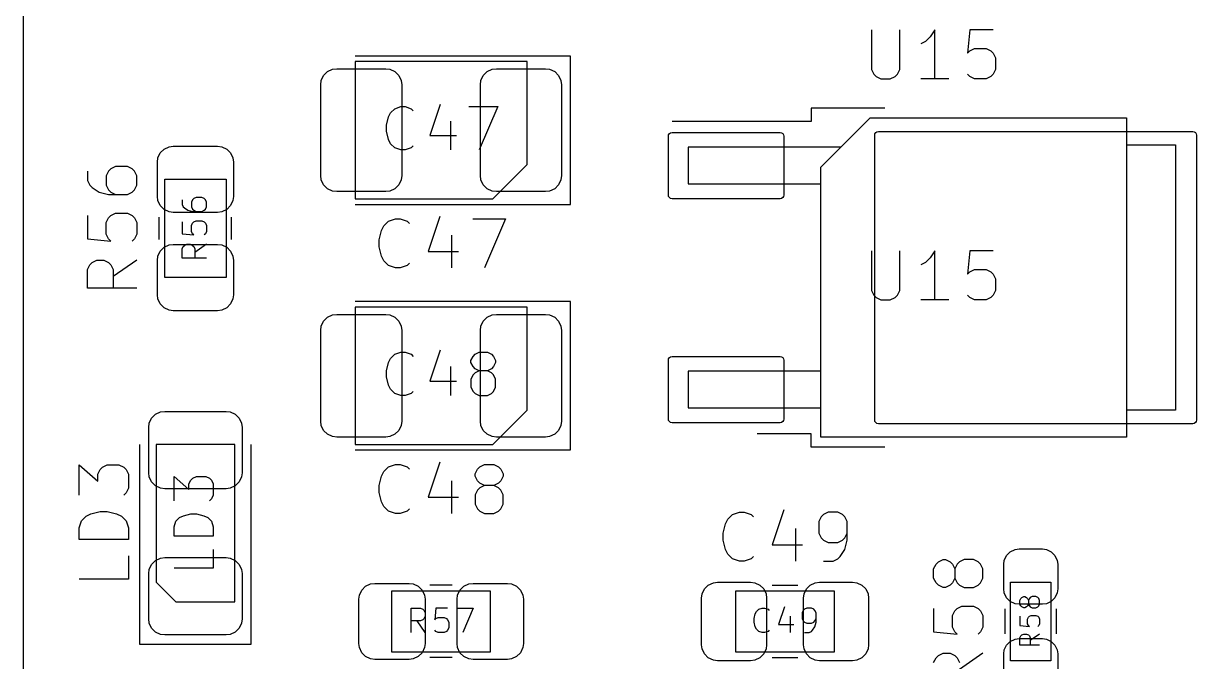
# Model space of a CAD drawing. Header units: millimetres. Extents: x 132 to 276, y -210 to -42.
# Drawn here: x 132.5 to 156.38, y -75.82 to -62.83 of the extents above; entities that cross this region are included whole.
import ezdxf

# ---------------------------------------------------------------- set-up
doc = ezdxf.new("R2010")
doc.units = ezdxf.units.MM
for name, color, linetype in [('BLACK', 7, 'CONTINUOUS'), ('GRAY3', 9, 'CONTINUOUS'), ('LYELLOW', 51, 'CONTINUOUS'), ('WHITE', 7, 'CONTINUOUS')]:
    doc.layers.add(name, color=color, linetype=linetype)

msp = doc.modelspace()

# ---------------------------------------------------------------- linework, layer by layer
at = {"layer": 'BLACK', "linetype": 'CONTINUOUS'}
for p, q in [((138.561074, -63.990884), (138.608776, -63.888588)), ((138.608776, -63.888588), (138.688588, -63.808776)), ((138.688588, -63.808776), (138.790884, -63.761074)), ((138.790884, -63.761074), (138.875, -63.75)), ((138.875, -63.75), (139.875, -63.75)), ((139.875, -63.75), (139.959116, -63.761074)), ((139.959116, -63.761074), (140.061412, -63.808776)), ((140.061412, -63.808776), (140.141224, -63.888588)), ((140.141224, -63.888588), (140.188926, -63.990884)), ((141.811074, -63.990884), (141.858776, -63.888588)), ((141.858776, -63.888588), (141.938588, -63.808776)), ((141.938588, -63.808776), (142.040884, -63.761074)), ((142.040884, -63.761074), (142.125, -63.75)), ((142.125, -63.75), (143.125, -63.75)), ((143.125, -63.75), (143.209116, -63.761074)), ((143.209116, -63.761074), (143.311412, -63.808776)), ((143.311412, -63.808776), (143.391224, -63.888588)), ((143.391224, -63.888588), (143.438926, -63.990884)), ((138.55, -64.075), (138.561074, -63.990884)), ((138.55, -65.925), (138.55, -64.075)), ((140.188926, -63.990884), (140.2, -64.075)), ((140.2, -64.075), (140.2, -65.925)), ((141.8, -64.075), (141.811074, -63.990884)), ((141.8, -65.925), (141.8, -64.075)), ((143.438926, -63.990884), (143.45, -64.075)), ((143.45, -64.075), (143.45, -65.925)), ((145.625, -65.12), (145.630709, -65.091299)), ((145.625, -66.32), (145.625, -65.12)), ((145.630709, -65.091299), (145.646967, -65.066967)), ((145.646967, -65.066967), (145.671299, -65.050709)), ((145.671299, -65.050709), (145.7, -65.045)), ((145.7, -65.045), (147.9, -65.045)), ((147.9, -65.045), (147.928701, -65.050709)), ((147.928701, -65.050709), (147.953033, -65.066967)), ((147.953033, -65.066967), (147.969291, -65.091299)), ((147.969291, -65.091299), (147.975, -65.12)), ((147.975, -65.12), (147.975, -66.32)), ((149.825, -65.1), (149.830709, -65.071299)), ((149.825, -70.9), (149.825, -65.1)), ((149.830709, -65.071299), (149.846967, -65.046967)), ((149.846967, -65.046967), (149.871299, -65.030709)), ((149.871299, -65.030709), (149.9, -65.025)), ((149.9, -65.025), (156.3, -65.025)), ((156.3, -65.025), (156.328701, -65.030709)), ((156.328701, -65.030709), (156.353033, -65.046967)), ((156.353033, -65.046967), (156.369291, -65.071299)), ((156.369291, -65.071299), (156.375, -65.1)), ((156.375, -65.1), (156.375, -70.9)), ((135.283775, -65.463587), (135.363587, -65.383775)), ((135.363587, -65.383775), (135.465883, -65.336074)), ((135.465883, -65.336074), (135.55, -65.325001)), ((135.55, -65.325001), (136.450001, -65.325)), ((136.450001, -65.325), (136.534117, -65.336074)), ((136.534117, -65.336074), (136.636413, -65.383775)), ((136.636413, -65.383775), (136.716225, -65.463587)), ((135.225, -65.649999), (135.236074, -65.565883)), ((135.225001, -66.35), (135.225, -65.649999)), ((135.236074, -65.565883), (135.283775, -65.463587)), ((136.716225, -65.463587), (136.763926, -65.565883)), ((136.763926, -65.565883), (136.774999, -65.65)), ((136.774999, -65.65), (136.775, -66.350001)), ((138.561074, -66.009116), (138.55, -65.925)), ((138.608776, -66.111412), (138.561074, -66.009116)), ((138.688588, -66.191224), (138.608776, -66.111412)), ((140.141224, -66.111412), (140.061412, -66.191224)), ((140.188926, -66.009116), (140.141224, -66.111412)), ((140.2, -65.925), (140.188926, -66.009116)), ((141.811074, -66.009116), (141.8, -65.925)), ((141.858776, -66.111412), (141.811074, -66.009116)), ((141.938588, -66.191224), (141.858776, -66.111412)), ((143.391224, -66.111412), (143.311412, -66.191224)), ((143.438926, -66.009116), (143.391224, -66.111412)), ((143.45, -65.925), (143.438926, -66.009116)), ((135.236074, -66.434117), (135.225001, -66.35)), ((136.775, -66.350001), (136.763926, -66.434117)), ((138.790884, -66.238926), (138.688588, -66.191224)), ((138.875, -66.25), (138.790884, -66.238926)), ((139.875, -66.25), (138.875, -66.25)), ((139.959116, -66.238926), (139.875, -66.25)), ((140.061412, -66.191224), (139.959116, -66.238926)), ((142.040884, -66.238926), (141.938588, -66.191224)), ((142.125, -66.25), (142.040884, -66.238926)), ((143.125, -66.25), (142.125, -66.25)), ((143.209116, -66.238926), (143.125, -66.25)), ((143.311412, -66.191224), (143.209116, -66.238926)), ((145.630709, -66.348701), (145.625, -66.32)), ((145.646967, -66.373033), (145.630709, -66.348701)), ((147.969291, -66.348701), (147.953033, -66.373033)), ((147.975, -66.32), (147.969291, -66.348701)), ((135.283775, -66.536413), (135.236074, -66.434117)), ((135.363587, -66.616225), (135.283775, -66.536413)), ((136.716225, -66.536413), (136.636413, -66.616225)), ((136.763926, -66.434117), (136.716225, -66.536413)), ((145.671299, -66.389291), (145.646967, -66.373033)), ((145.7, -66.395), (145.671299, -66.389291)), ((147.9, -66.395), (145.7, -66.395)), ((147.928701, -66.389291), (147.9, -66.395)), ((147.953033, -66.373033), (147.928701, -66.389291)), ((135.465883, -66.663926), (135.363587, -66.616225)), ((135.549999, -66.675), (135.465883, -66.663926)), ((136.45, -66.674999), (135.549999, -66.675)), ((136.534117, -66.663926), (136.45, -66.674999)), ((136.636413, -66.616225), (136.534117, -66.663926)), ((135.465883, -67.336074), (135.55, -67.325001)), ((135.55, -67.325001), (136.450001, -67.325)), ((136.450001, -67.325), (136.534117, -67.336074)), ((135.225, -67.649999), (135.236074, -67.565883)), ((135.236074, -67.565883), (135.283775, -67.463587)), ((135.283775, -67.463587), (135.363587, -67.383775)), ((135.363587, -67.383775), (135.465883, -67.336074)), ((136.534117, -67.336074), (136.636413, -67.383775)), ((136.636413, -67.383775), (136.716225, -67.463587)), ((136.716225, -67.463587), (136.763926, -67.565883)), ((136.763926, -67.565883), (136.774999, -67.65)), ((135.225001, -68.35), (135.225, -67.649999)), ((136.774999, -67.65), (136.775, -68.350001)), ((135.236074, -68.434117), (135.225001, -68.35)), ((135.283775, -68.536413), (135.236074, -68.434117)), ((136.763926, -68.434117), (136.716225, -68.536413)), ((136.775, -68.350001), (136.763926, -68.434117)), ((135.363587, -68.616225), (135.283775, -68.536413)), ((135.465883, -68.663926), (135.363587, -68.616225)), ((135.549999, -68.675), (135.465883, -68.663926)), ((136.45, -68.674999), (135.549999, -68.675)), ((136.534117, -68.663926), (136.45, -68.674999)), ((136.636413, -68.616225), (136.534117, -68.663926)), ((136.716225, -68.536413), (136.636413, -68.616225)), ((138.790884, -68.761074), (138.875, -68.75)), ((138.875, -68.75), (139.875, -68.75)), ((139.875, -68.75), (139.959116, -68.761074)), ((142.040884, -68.761074), (142.125, -68.75)), ((142.125, -68.75), (143.125, -68.75)), ((143.125, -68.75), (143.209116, -68.761074)), ((138.55, -69.075), (138.561074, -68.990884)), ((138.561074, -68.990884), (138.608776, -68.888588)), ((138.608776, -68.888588), (138.688588, -68.808776)), ((138.688588, -68.808776), (138.790884, -68.761074)), ((139.959116, -68.761074), (140.061412, -68.808776)), ((140.061412, -68.808776), (140.141224, -68.888588)), ((140.141224, -68.888588), (140.188926, -68.990884)), ((140.188926, -68.990884), (140.2, -69.075)), ((141.8, -69.075), (141.811074, -68.990884)), ((141.811074, -68.990884), (141.858776, -68.888588)), ((141.858776, -68.888588), (141.938588, -68.808776)), ((141.938588, -68.808776), (142.040884, -68.761074)), ((143.209116, -68.761074), (143.311412, -68.808776)), ((143.311412, -68.808776), (143.391224, -68.888588)), ((143.391224, -68.888588), (143.438926, -68.990884)), ((143.438926, -68.990884), (143.45, -69.075)), ((138.55, -70.925), (138.55, -69.075)), ((140.2, -69.075), (140.2, -70.925)), ((141.8, -70.925), (141.8, -69.075)), ((143.45, -69.075), (143.45, -70.925)), ((145.625, -69.68), (145.630709, -69.651299)), ((145.625, -70.88), (145.625, -69.68)), ((145.630709, -69.651299), (145.646967, -69.626967)), ((145.646967, -69.626967), (145.671299, -69.610709)), ((145.671299, -69.610709), (145.7, -69.605)), ((145.7, -69.605), (147.9, -69.605)), ((147.9, -69.605), (147.928701, -69.610709)), ((147.928701, -69.610709), (147.953033, -69.626967)), ((147.953033, -69.626967), (147.969291, -69.651299)), ((147.969291, -69.651299), (147.975, -69.68)), ((147.975, -69.68), (147.975, -70.88)), ((135.061074, -70.965884), (135.108776, -70.863588)), ((135.108776, -70.863588), (135.188588, -70.783776)), ((135.188588, -70.783776), (135.290884, -70.736074)), ((135.290884, -70.736074), (135.375, -70.725)), ((135.375, -70.725), (136.625, -70.725)), ((136.625, -70.725), (136.709116, -70.736074)), ((136.709116, -70.736074), (136.811412, -70.783776)), ((136.811412, -70.783776), (136.891224, -70.863588)), ((136.891224, -70.863588), (136.938926, -70.965884)), ((145.630709, -70.908701), (145.625, -70.88)), ((145.646967, -70.933033), (145.630709, -70.908701)), ((147.969291, -70.908701), (147.953033, -70.933033)), ((147.975, -70.88), (147.969291, -70.908701)), ((149.830709, -70.928701), (149.825, -70.9)), ((156.375, -70.9), (156.369291, -70.928701)), ((135.05, -71.05), (135.061074, -70.965884)), ((135.05, -71.975), (135.05, -71.05)), ((136.938926, -70.965884), (136.95, -71.05)), ((136.95, -71.05), (136.95, -71.975)), ((138.561074, -71.009116), (138.55, -70.925)), ((138.608776, -71.111412), (138.561074, -71.009116)), ((138.688588, -71.191224), (138.608776, -71.111412)), ((140.141224, -71.111412), (140.061412, -71.191224)), ((140.188926, -71.009116), (140.141224, -71.111412)), ((140.2, -70.925), (140.188926, -71.009116)), ((141.811074, -71.009116), (141.8, -70.925)), ((141.858776, -71.111412), (141.811074, -71.009116)), ((141.938588, -71.191224), (141.858776, -71.111412)), ((143.391224, -71.111412), (143.311412, -71.191224)), ((143.438926, -71.009116), (143.391224, -71.111412)), ((143.45, -70.925), (143.438926, -71.009116)), ((145.671299, -70.949291), (145.646967, -70.933033)), ((145.7, -70.955), (145.671299, -70.949291)), ((147.9, -70.955), (145.7, -70.955)), ((147.928701, -70.949291), (147.9, -70.955)), ((147.953033, -70.933033), (147.928701, -70.949291)), ((149.846967, -70.953033), (149.830709, -70.928701)), ((149.871299, -70.969291), (149.846967, -70.953033)), ((149.9, -70.975), (149.871299, -70.969291)), ((156.3, -70.975), (149.9, -70.975)), ((156.328701, -70.969291), (156.3, -70.975)), ((156.353033, -70.953033), (156.328701, -70.969291)), ((156.369291, -70.928701), (156.353033, -70.953033)), ((138.790884, -71.238926), (138.688588, -71.191224)), ((138.875, -71.25), (138.790884, -71.238926)), ((139.875, -71.25), (138.875, -71.25)), ((139.959116, -71.238926), (139.875, -71.25)), ((140.061412, -71.191224), (139.959116, -71.238926)), ((142.040884, -71.238926), (141.938588, -71.191224)), ((142.125, -71.25), (142.040884, -71.238926)), ((143.125, -71.25), (142.125, -71.25)), ((143.209116, -71.238926), (143.125, -71.25)), ((143.311412, -71.191224), (143.209116, -71.238926)), ((135.061074, -72.059116), (135.05, -71.975)), ((135.108776, -72.161412), (135.061074, -72.059116)), ((136.938926, -72.059116), (136.891224, -72.161412)), ((136.95, -71.975), (136.938926, -72.059116)), ((135.188588, -72.241224), (135.108776, -72.161412)), ((135.290884, -72.288926), (135.188588, -72.241224)), ((135.375, -72.3), (135.290884, -72.288926)), ((136.625, -72.3), (135.375, -72.3)), ((136.709116, -72.288926), (136.625, -72.3)), ((136.811412, -72.241224), (136.709116, -72.288926)), ((136.891224, -72.161412), (136.811412, -72.241224)), ((152.681619, -73.535648), (152.7625, -73.525)), ((152.7625, -73.525), (153.2375, -73.525)), ((153.2375, -73.525), (153.318381, -73.535648)), ((135.108776, -73.838588), (135.188588, -73.758776)), ((135.188588, -73.758776), (135.290884, -73.711074)), ((135.290884, -73.711074), (135.375, -73.7)), ((135.375, -73.7), (136.625, -73.7)), ((136.625, -73.7), (136.709116, -73.711074)), ((136.709116, -73.711074), (136.811412, -73.758776)), ((136.811412, -73.758776), (136.891224, -73.838588)), ((152.45, -73.8375), (152.460648, -73.756619)), ((152.460648, -73.756619), (152.506515, -73.658257)), ((152.506515, -73.658257), (152.583257, -73.581515)), ((152.583257, -73.581515), (152.681619, -73.535648)), ((153.318381, -73.535648), (153.416743, -73.581515)), ((153.416743, -73.581515), (153.493485, -73.658257)), ((153.493485, -73.658257), (153.539352, -73.756619)), ((153.539352, -73.756619), (153.55, -73.8375)), ((135.05, -74.025), (135.061074, -73.940884)), ((135.061074, -73.940884), (135.108776, -73.838588)), ((136.891224, -73.838588), (136.938926, -73.940884)), ((136.938926, -73.940884), (136.95, -74.025)), ((152.45, -74.3375), (152.45, -73.8375)), ((153.55, -73.8375), (153.55, -74.3375)), ((135.05, -74.95), (135.05, -74.025)), ((136.95, -74.025), (136.95, -74.95)), ((139.463587, -74.283775), (139.565883, -74.236074)), ((139.565883, -74.236074), (139.65, -74.225001)), ((139.65, -74.225001), (140.350001, -74.225)), ((140.350001, -74.225), (140.434117, -74.236074)), ((140.434117, -74.236074), (140.536413, -74.283775)), ((141.463587, -74.283775), (141.565883, -74.236074)), ((141.565883, -74.236074), (141.65, -74.225001)), ((141.65, -74.225001), (142.350001, -74.225)), ((142.350001, -74.225), (142.434117, -74.236074)), ((142.434117, -74.236074), (142.536413, -74.283775)), ((146.438588, -74.258776), (146.540884, -74.211074)), ((146.540884, -74.211074), (146.625, -74.2)), ((146.625, -74.2), (147.3, -74.2)), ((147.3, -74.2), (147.384116, -74.211074)), ((147.384116, -74.211074), (147.486412, -74.258776)), ((148.513588, -74.258776), (148.615884, -74.211074)), ((148.615884, -74.211074), (148.7, -74.2)), ((148.7, -74.2), (149.375, -74.2)), ((149.375, -74.2), (149.459116, -74.211074)), ((149.459116, -74.211074), (149.561412, -74.258776)), ((139.325, -74.549999), (139.336074, -74.465883)), ((139.336074, -74.465883), (139.383775, -74.363587)), ((139.383775, -74.363587), (139.463587, -74.283775)), ((140.536413, -74.283775), (140.616225, -74.363587)), ((140.616225, -74.363587), (140.663926, -74.465883)), ((140.663926, -74.465883), (140.674999, -74.55)), ((141.325, -74.549999), (141.336074, -74.465883)), ((141.336074, -74.465883), (141.383775, -74.363587)), ((141.383775, -74.363587), (141.463587, -74.283775)), ((142.536413, -74.283775), (142.616225, -74.363587)), ((142.616225, -74.363587), (142.663926, -74.465883)), ((142.663926, -74.465883), (142.674999, -74.55)), ((146.3, -74.525), (146.311074, -74.440884)), ((146.311074, -74.440884), (146.358776, -74.338588)), ((146.358776, -74.338588), (146.438588, -74.258776)), ((147.486412, -74.258776), (147.566224, -74.338588)), ((147.566224, -74.338588), (147.613926, -74.440884)), ((147.613926, -74.440884), (147.625, -74.525)), ((148.375, -74.525), (148.386074, -74.440884)), ((148.386074, -74.440884), (148.433776, -74.338588)), ((148.433776, -74.338588), (148.513588, -74.258776)), ((149.561412, -74.258776), (149.641224, -74.338588)), ((149.641224, -74.338588), (149.688926, -74.440884)), ((149.688926, -74.440884), (149.7, -74.525)), ((152.460648, -74.418381), (152.45, -74.3375)), ((152.506515, -74.516743), (152.460648, -74.418381)), ((153.539352, -74.418381), (153.493485, -74.516743)), ((153.55, -74.3375), (153.539352, -74.418381)), ((139.325001, -75.45), (139.325, -74.549999)), ((140.674999, -74.55), (140.675, -75.450001)), ((141.325001, -75.45), (141.325, -74.549999)), ((142.674999, -74.55), (142.675, -75.450001)), ((146.3, -75.475), (146.3, -74.525)), ((147.625, -74.525), (147.625, -75.475)), ((148.375, -75.475), (148.375, -74.525)), ((149.7, -74.525), (149.7, -75.475)), ((152.583257, -74.593485), (152.506515, -74.516743)), ((152.681619, -74.639352), (152.583257, -74.593485)), ((152.7625, -74.65), (152.681619, -74.639352)), ((153.2375, -74.65), (152.7625, -74.65)), ((153.318381, -74.639352), (153.2375, -74.65)), ((153.416743, -74.593485), (153.318381, -74.639352)), ((153.493485, -74.516743), (153.416743, -74.593485)), ((135.061074, -75.034116), (135.05, -74.95)), ((136.95, -74.95), (136.938926, -75.034116)), ((135.108776, -75.136412), (135.061074, -75.034116)), ((135.188588, -75.216224), (135.108776, -75.136412)), ((136.891224, -75.136412), (136.811412, -75.216224)), ((136.938926, -75.034116), (136.891224, -75.136412)), ((135.290884, -75.263926), (135.188588, -75.216224)), ((135.375, -75.275), (135.290884, -75.263926)), ((136.625, -75.275), (135.375, -75.275)), ((136.709116, -75.263926), (136.625, -75.275)), ((136.811412, -75.216224), (136.709116, -75.263926)), ((152.506515, -75.483257), (152.583257, -75.406515)), ((152.583257, -75.406515), (152.681619, -75.360648)), ((152.681619, -75.360648), (152.7625, -75.35)), ((152.7625, -75.35), (153.2375, -75.35)), ((153.2375, -75.35), (153.318381, -75.360648)), ((153.318381, -75.360648), (153.416743, -75.406515)), ((153.416743, -75.406515), (153.493485, -75.483257)), ((139.336074, -75.534117), (139.325001, -75.45)), ((139.383775, -75.636413), (139.336074, -75.534117)), ((139.463587, -75.716225), (139.383775, -75.636413)), ((140.616225, -75.636413), (140.536413, -75.716225)), ((140.663926, -75.534117), (140.616225, -75.636413)), ((140.675, -75.450001), (140.663926, -75.534117)), ((141.336074, -75.534117), (141.325001, -75.45)), ((141.383775, -75.636413), (141.336074, -75.534117)), ((141.463587, -75.716225), (141.383775, -75.636413)), ((142.616225, -75.636413), (142.536413, -75.716225)), ((142.663926, -75.534117), (142.616225, -75.636413)), ((142.675, -75.450001), (142.663926, -75.534117)), ((146.311074, -75.559116), (146.3, -75.475)), ((146.358776, -75.661412), (146.311074, -75.559116)), ((146.438588, -75.741224), (146.358776, -75.661412)), ((147.566224, -75.661412), (147.486412, -75.741224)), ((147.613926, -75.559116), (147.566224, -75.661412)), ((147.625, -75.475), (147.613926, -75.559116)), ((148.386074, -75.559116), (148.375, -75.475)), ((148.433776, -75.661412), (148.386074, -75.559116)), ((148.513588, -75.741224), (148.433776, -75.661412)), ((149.641224, -75.661412), (149.561412, -75.741224)), ((149.688926, -75.559116), (149.641224, -75.661412)), ((149.7, -75.475), (149.688926, -75.559116)), ((152.45, -75.6625), (152.460648, -75.581619)), ((152.45, -76.1625), (152.45, -75.6625)), ((152.460648, -75.581619), (152.506515, -75.483257)), ((153.493485, -75.483257), (153.539352, -75.581619)), ((153.539352, -75.581619), (153.55, -75.6625)), ((153.55, -75.6625), (153.55, -76.1625)), ((139.565883, -75.763926), (139.463587, -75.716225)), ((139.649999, -75.775), (139.565883, -75.763926)), ((140.35, -75.774999), (139.649999, -75.775)), ((140.434117, -75.763926), (140.35, -75.774999)), ((140.536413, -75.716225), (140.434117, -75.763926)), ((141.565883, -75.763926), (141.463587, -75.716225)), ((141.649999, -75.775), (141.565883, -75.763926)), ((142.35, -75.774999), (141.649999, -75.775)), ((142.434117, -75.763926), (142.35, -75.774999)), ((142.536413, -75.716225), (142.434117, -75.763926)), ((146.540884, -75.788926), (146.438588, -75.741224)), ((146.625, -75.8), (146.540884, -75.788926)), ((147.3, -75.8), (146.625, -75.8)), ((147.384116, -75.788926), (147.3, -75.8)), ((147.486412, -75.741224), (147.384116, -75.788926)), ((148.615884, -75.788926), (148.513588, -75.741224)), ((148.7, -75.8), (148.615884, -75.788926)), ((149.375, -75.8), (148.7, -75.8)), ((149.459116, -75.788926), (149.375, -75.8)), ((149.561412, -75.741224), (149.459116, -75.788926))]:
    msp.add_line(p, q, dxfattribs=at)
at = {"layer": 'GRAY3', "linetype": 'CONTINUOUS'}
for p, q in [((139.25, -63.6), (139.25, -66.4)), ((142.75, -63.6), (139.25, -63.6)), ((142.75, -65.7), (142.75, -63.6)), ((139.931428, -64.729869), (139.973333, -64.64606)), ((139.973333, -64.64606), (140.057143, -64.56225)), ((140.057143, -64.56225), (140.182857, -64.520345)), ((140.182857, -64.520345), (140.266666, -64.520345)), ((140.266666, -64.520345), (140.392381, -64.56225)), ((140.392381, -64.56225), (140.434285, -64.604155)), ((140.979047, -64.478441), (140.769524, -65.107012)), ((141.565714, -64.520345), (142.15238, -64.520345)), ((142.15238, -64.520345), (141.775238, -65.400345)), ((139.889524, -64.897488), (139.931428, -64.729869)), ((139.889524, -65.023202), (139.889524, -64.897488)), ((141.188571, -64.813679), (141.188571, -65.400345)), ((148.73, -65.75), (149.73, -64.75)), ((149.73, -64.75), (154.95, -64.75)), ((154.95, -64.75), (154.95, -71.25)), ((139.931428, -65.190821), (139.889524, -65.023202)), ((140.769524, -65.107012), (141.314285, -65.107012)), ((139.973333, -65.274631), (139.931428, -65.190821)), ((140.057143, -65.358441), (139.973333, -65.274631)), ((140.182857, -65.400345), (140.057143, -65.358441)), ((140.266666, -65.400345), (140.182857, -65.400345)), ((140.392381, -65.358441), (140.266666, -65.400345)), ((140.434285, -65.316536), (140.392381, -65.358441)), ((146.03, -65.345), (146.03, -66.095)), ((149.135, -65.345), (146.03, -65.345)), ((154.95, -65.3), (155.95, -65.3)), ((155.95, -65.3), (155.95, -70.7)), ((142.05, -66.4), (142.75, -65.7)), ((148.73, -71.25), (148.73, -65.75)), ((135.375, -66), (136.625, -66)), ((135.375, -68), (135.375, -66)), ((136.625, -66), (136.625, -68)), ((146.03, -66.095), (148.73, -66.095)), ((136.012863, -66.369047), (135.965244, -66.392857)), ((136.131911, -66.369047), (136.012863, -66.369047)), ((136.17953, -66.392857), (136.131911, -66.369047)), ((135.727149, -66.416666), (135.727149, -66.511904)), ((135.727149, -66.511904), (135.750959, -66.559523)), ((135.750959, -66.559523), (135.774768, -66.583333)), ((135.774768, -66.583333), (135.846197, -66.630952)), ((135.941435, -66.416666), (135.917625, -66.464285)), ((135.917625, -66.464285), (135.917625, -66.559523)), ((135.917625, -66.559523), (135.941435, -66.607142)), ((135.965244, -66.392857), (135.941435, -66.416666)), ((135.941435, -66.607142), (135.965244, -66.630952)), ((136.20334, -66.416666), (136.17953, -66.392857)), ((136.17953, -66.630952), (136.20334, -66.607142)), ((136.227149, -66.464285), (136.20334, -66.416666)), ((136.20334, -66.607142), (136.227149, -66.559523)), ((136.227149, -66.559523), (136.227149, -66.464285)), ((139.25, -66.4), (142.05, -66.4)), ((135.846197, -66.630952), (135.941435, -66.654761)), ((135.941435, -66.654761), (136.131911, -66.654761)), ((135.965244, -66.630952), (136.012863, -66.654761)), ((135.965244, -66.869047), (136.012863, -66.845237)), ((136.012863, -66.845237), (136.131911, -66.845237)), ((136.131911, -66.654761), (136.17953, -66.630952)), ((136.131911, -66.845237), (136.17953, -66.869047)), ((135.727149, -66.869047), (135.727149, -67.107142)), ((135.917625, -66.940475), (135.941435, -66.892856)), ((135.917625, -67.059523), (135.917625, -66.940475)), ((135.941435, -67.107142), (135.917625, -67.059523)), ((135.941435, -66.892856), (135.965244, -66.869047)), ((136.17953, -66.869047), (136.20334, -66.892856)), ((136.20334, -66.892856), (136.227149, -66.940475)), ((136.227149, -67.059523), (136.20334, -67.107142)), ((136.227149, -66.940475), (136.227149, -67.059523)), ((135.727149, -67.107142), (135.965244, -67.130951)), ((135.774768, -67.345237), (135.822387, -67.321428)), ((135.822387, -67.321428), (135.893816, -67.321428)), ((135.893816, -67.321428), (135.941435, -67.345237)), ((135.965244, -67.130951), (135.941435, -67.107142)), ((136.227149, -67.321428), (135.989054, -67.488094)), ((136.20334, -67.107142), (136.17953, -67.130951)), ((135.727149, -67.416666), (135.750959, -67.369047)), ((135.727149, -67.607142), (135.727149, -67.416666)), ((135.750959, -67.369047), (135.774768, -67.345237)), ((135.941435, -67.345237), (135.965244, -67.369047)), ((135.965244, -67.369047), (135.989054, -67.416666)), ((135.989054, -67.416666), (135.989054, -67.607142)), ((149.761905, -67.454819), (149.761905, -68.264342)), ((150.333333, -68.264342), (150.333333, -67.454819)), ((151.047619, -67.454819), (150.952381, -67.597676)), ((151.047619, -68.454819), (151.047619, -67.454819)), ((151.761905, -67.454819), (151.714286, -67.931009)), ((152.238095, -67.454819), (151.761905, -67.454819)), ((136.227149, -67.607142), (135.727149, -67.607142)), ((150.857143, -67.692914), (150.761905, -67.740533)), ((150.952381, -67.597676), (150.857143, -67.692914)), ((136.625, -68), (135.375, -68)), ((151.714286, -67.931009), (151.761905, -67.88339)), ((151.761905, -67.88339), (151.857143, -67.835771)), ((151.857143, -67.835771), (152.095238, -67.835771)), ((152.095238, -67.835771), (152.190476, -67.88339)), ((152.190476, -67.88339), (152.238095, -67.931009)), ((152.238095, -67.931009), (152.285714, -68.026247)), ((152.285714, -68.026247), (152.285714, -68.264342)), ((149.761905, -68.264342), (149.809524, -68.35958)), ((150.285714, -68.35958), (150.333333, -68.264342)), ((152.285714, -68.264342), (152.238095, -68.35958)), ((149.809524, -68.35958), (149.857143, -68.4072)), ((149.857143, -68.4072), (149.952381, -68.454819)), ((149.952381, -68.454819), (150.142857, -68.454819)), ((150.142857, -68.454819), (150.238095, -68.4072)), ((150.238095, -68.4072), (150.285714, -68.35958)), ((151.333333, -68.454819), (150.761905, -68.454819)), ((151.761905, -68.4072), (151.714286, -68.35958)), ((151.857143, -68.454819), (151.761905, -68.4072)), ((152.095238, -68.454819), (151.857143, -68.454819)), ((152.190476, -68.4072), (152.095238, -68.454819)), ((152.238095, -68.35958), (152.190476, -68.4072)), ((139.25, -68.6), (139.25, -71.4)), ((142.75, -68.6), (139.25, -68.6)), ((142.75, -70.7), (142.75, -68.6)), ((139.931428, -69.729869), (139.973333, -69.64606)), ((139.973333, -69.64606), (140.057143, -69.56225)), ((140.057143, -69.56225), (140.182857, -69.520345)), ((140.182857, -69.520345), (140.266666, -69.520345)), ((140.266666, -69.520345), (140.392381, -69.56225)), ((140.392381, -69.56225), (140.434285, -69.604155)), ((140.979047, -69.478441), (140.769524, -70.107012)), ((141.607619, -69.687964), (141.649523, -69.604155)), ((141.607619, -69.729869), (141.607619, -69.687964)), ((141.649523, -69.604155), (141.691428, -69.56225)), ((141.691428, -69.56225), (141.775238, -69.520345)), ((141.775238, -69.520345), (141.942857, -69.520345)), ((141.942857, -69.520345), (142.026666, -69.56225)), ((142.026666, -69.56225), (142.068571, -69.604155)), ((142.068571, -69.604155), (142.110476, -69.687964)), ((142.110476, -69.687964), (142.110476, -69.729869)), ((139.889524, -69.897488), (139.931428, -69.729869)), ((139.889524, -70.023202), (139.889524, -69.897488)), ((141.188571, -69.813679), (141.188571, -70.400345)), ((141.649523, -69.813679), (141.607619, -69.729869)), ((141.691428, -69.855583), (141.649523, -69.813679)), ((141.691428, -69.939393), (141.649523, -69.981298)), ((141.775238, -69.897488), (141.691428, -69.855583)), ((141.775238, -69.897488), (141.691428, -69.939393)), ((141.942857, -69.897488), (141.775238, -69.897488)), ((142.026666, -69.855583), (141.942857, -69.897488)), ((142.026666, -69.939393), (141.942857, -69.897488)), ((142.068571, -69.813679), (142.026666, -69.855583)), ((142.068571, -69.981298), (142.026666, -69.939393)), ((142.110476, -69.729869), (142.068571, -69.813679)), ((146.03, -69.905), (146.03, -70.655)), ((148.73, -69.905), (146.03, -69.905)), ((139.931428, -70.190821), (139.889524, -70.023202)), ((139.973333, -70.274631), (139.931428, -70.190821)), ((140.769524, -70.107012), (141.314285, -70.107012)), ((141.649523, -69.981298), (141.607619, -70.065107)), ((141.607619, -70.065107), (141.607619, -70.232726)), ((142.110476, -70.065107), (142.068571, -69.981298)), ((142.110476, -70.232726), (142.110476, -70.065107)), ((140.057143, -70.358441), (139.973333, -70.274631)), ((140.182857, -70.400345), (140.057143, -70.358441)), ((140.266666, -70.400345), (140.182857, -70.400345)), ((140.392381, -70.358441), (140.266666, -70.400345)), ((140.434285, -70.316536), (140.392381, -70.358441)), ((141.607619, -70.232726), (141.649523, -70.316536)), ((141.649523, -70.316536), (141.691428, -70.358441)), ((141.691428, -70.358441), (141.775238, -70.400345)), ((141.775238, -70.400345), (141.942857, -70.400345)), ((141.942857, -70.400345), (142.026666, -70.358441)), ((142.026666, -70.358441), (142.068571, -70.316536)), ((142.068571, -70.316536), (142.110476, -70.232726)), ((146.03, -70.655), (148.73, -70.655)), ((142.05, -71.4), (142.75, -70.7)), ((155.95, -70.7), (154.95, -70.7)), ((154.95, -71.25), (148.73, -71.25)), ((136.8, -71.4), (135.2, -71.4)), ((135.2, -71.4), (135.2, -74.2)), ((136.8, -74.6), (136.8, -71.4)), ((139.25, -71.4), (142.05, -71.4)), ((135.563855, -72.542857), (135.563855, -72.047619)), ((135.563855, -72.047619), (135.868617, -72.314285)), ((135.906712, -72.123809), (135.944807, -72.085714)), ((135.944807, -72.085714), (136.020998, -72.047619)), ((136.020998, -72.047619), (136.211474, -72.047619)), ((136.211474, -72.047619), (136.287664, -72.085714)), ((136.287664, -72.085714), (136.32576, -72.123809)), ((135.868617, -72.2), (135.906712, -72.123809)), ((135.868617, -72.314285), (135.868617, -72.2)), ((136.32576, -72.123809), (136.363855, -72.2)), ((136.363855, -72.2), (136.363855, -72.428571)), ((136.32576, -72.504762), (136.287664, -72.542857)), ((136.363855, -72.428571), (136.32576, -72.504762)), ((135.754331, -72.847619), (135.906712, -72.809523)), ((135.906712, -72.809523), (136.020998, -72.809523)), ((136.020998, -72.809523), (136.173379, -72.847619)), ((135.563855, -73.07619), (135.60195, -72.961904)), ((135.60195, -72.961904), (135.67814, -72.885714)), ((135.67814, -72.885714), (135.754331, -72.847619)), ((136.173379, -72.847619), (136.249569, -72.885714)), ((136.249569, -72.885714), (136.32576, -72.961904)), ((136.32576, -72.961904), (136.363855, -73.07619)), ((135.563855, -73.266666), (135.563855, -73.07619)), ((136.363855, -73.266666), (135.563855, -73.266666)), ((136.363855, -73.07619), (136.363855, -73.266666)), ((136.363855, -73.533333), (136.363855, -73.914285)), ((136.363855, -73.914285), (135.563855, -73.914285)), ((135.2, -74.2), (135.6, -74.6)), ((152.5875, -74.2), (153.4125, -74.2)), ((152.5875, -75.8), (152.5875, -74.2)), ((153.4125, -74.2), (153.4125, -75.8)), ((140, -74.375), (142, -74.375)), ((140, -75.625), (140, -74.375)), ((142, -74.375), (142, -75.625)), ((147, -74.375), (149, -74.375)), ((147, -75.625), (147, -74.375)), ((149, -74.375), (149, -75.625)), ((135.6, -74.6), (136.8, -74.6)), ((140.392857, -75.227149), (140.392857, -74.727149)), ((140.392857, -74.727149), (140.583333, -74.727149)), ((140.583333, -74.727149), (140.630952, -74.750959)), ((140.892857, -74.727149), (140.869048, -74.965244)), ((141.130952, -74.727149), (140.892857, -74.727149)), ((141.321428, -74.727149), (141.654761, -74.727149)), ((141.654761, -74.727149), (141.440476, -75.227149)), ((147.464286, -74.750959), (147.535714, -74.727149)), ((147.535714, -74.727149), (147.583333, -74.727149)), ((147.583333, -74.727149), (147.654762, -74.750959)), ((147.988095, -74.70334), (147.869048, -75.060482)), ((148.440476, -74.727149), (148.392857, -74.750959)), ((148.535714, -74.727149), (148.440476, -74.727149)), ((148.583333, -74.750959), (148.535714, -74.727149)), ((152.781927, -74.571428), (152.800975, -74.533333)), ((152.781927, -74.647619), (152.781927, -74.571428)), ((152.800975, -74.685714), (152.781927, -74.647619)), ((152.800975, -74.533333), (152.820022, -74.514285)), ((152.820022, -74.704761), (152.800975, -74.685714)), ((152.820022, -74.514285), (152.858118, -74.495238)), ((152.858118, -74.723809), (152.820022, -74.704761)), ((152.858118, -74.495238), (152.877165, -74.495238)), ((152.877165, -74.723809), (152.858118, -74.723809)), ((152.877165, -74.495238), (152.91526, -74.514285)), ((152.91526, -74.704761), (152.877165, -74.723809)), ((152.91526, -74.514285), (152.934308, -74.533333)), ((152.934308, -74.685714), (152.91526, -74.704761)), ((152.934308, -74.533333), (152.953356, -74.571428)), ((152.953356, -74.647619), (152.934308, -74.685714)), ((152.972403, -74.533333), (152.953356, -74.571428)), ((152.953356, -74.571428), (152.953356, -74.647619)), ((152.953356, -74.647619), (152.972403, -74.685714)), ((152.991451, -74.514285), (152.972403, -74.533333)), ((152.972403, -74.685714), (152.991451, -74.704761)), ((153.029546, -74.495238), (152.991451, -74.514285)), ((152.991451, -74.704761), (153.029546, -74.723809)), ((153.105737, -74.495238), (153.029546, -74.495238)), ((153.029546, -74.723809), (153.105737, -74.723809)), ((153.143832, -74.514285), (153.105737, -74.495238)), ((153.105737, -74.723809), (153.143832, -74.704761)), ((153.16288, -74.533333), (153.143832, -74.514285)), ((153.143832, -74.704761), (153.16288, -74.685714)), ((153.181927, -74.571428), (153.16288, -74.533333)), ((153.16288, -74.685714), (153.181927, -74.647619)), ((153.181927, -74.647619), (153.181927, -74.571428)), ((140.630952, -74.965244), (140.583333, -74.989054)), ((140.630952, -74.750959), (140.654762, -74.774768)), ((140.654762, -74.941435), (140.630952, -74.965244)), ((140.654762, -74.774768), (140.678571, -74.822387)), ((140.678571, -74.893816), (140.654762, -74.941435)), ((140.678571, -74.822387), (140.678571, -74.893816)), ((140.869048, -74.965244), (140.892857, -74.941435)), ((140.892857, -74.941435), (140.940476, -74.917625)), ((140.940476, -74.917625), (141.059524, -74.917625)), ((141.059524, -74.917625), (141.107143, -74.941435)), ((141.107143, -74.941435), (141.130952, -74.965244)), ((141.130952, -74.965244), (141.154762, -75.012863)), ((147.369048, -74.941435), (147.392857, -74.846197)), ((147.369048, -75.012863), (147.369048, -74.941435)), ((147.392857, -74.846197), (147.416667, -74.798578)), ((147.416667, -74.798578), (147.464286, -74.750959)), ((147.654762, -74.750959), (147.678571, -74.774768)), ((148.107143, -74.893816), (148.107143, -75.227149)), ((148.369047, -74.774768), (148.345238, -74.822387)), ((148.345238, -74.822387), (148.345238, -74.941435)), ((148.345238, -74.941435), (148.369047, -74.989054)), ((148.392857, -74.750959), (148.369047, -74.774768)), ((148.607142, -74.774768), (148.583333, -74.750959)), ((148.630952, -74.822387), (148.607142, -74.774768)), ((148.607142, -74.989054), (148.630952, -74.941435)), ((148.630952, -75.012863), (148.630952, -74.822387)), ((152.781927, -74.895237), (152.781927, -75.085713)), ((152.934308, -74.95238), (152.953356, -74.914285)), ((152.934308, -75.047618), (152.934308, -74.95238)), ((152.953356, -74.914285), (152.972403, -74.895237)), ((152.972403, -74.895237), (153.010499, -74.87619)), ((153.010499, -74.87619), (153.105737, -74.87619)), ((153.105737, -74.87619), (153.143832, -74.895237)), ((153.143832, -74.895237), (153.16288, -74.914285)), ((153.16288, -74.914285), (153.181927, -74.95238)), ((153.181927, -74.95238), (153.181927, -75.047618)), ((140.583333, -74.989054), (140.392857, -74.989054)), ((140.678571, -75.227149), (140.511905, -74.989054)), ((140.892857, -75.20334), (140.869048, -75.17953)), ((140.940476, -75.227149), (140.892857, -75.20334)), ((141.107143, -75.20334), (141.059524, -75.227149)), ((141.130952, -75.17953), (141.107143, -75.20334)), ((141.154762, -75.131911), (141.130952, -75.17953)), ((141.154762, -75.012863), (141.154762, -75.131911)), ((147.392857, -75.108101), (147.369048, -75.012863)), ((147.416667, -75.15572), (147.392857, -75.108101)), ((147.464286, -75.20334), (147.416667, -75.15572)), ((147.535714, -75.227149), (147.464286, -75.20334)), ((147.654762, -75.20334), (147.583333, -75.227149)), ((147.678571, -75.17953), (147.654762, -75.20334)), ((147.869048, -75.060482), (148.178571, -75.060482)), ((148.369047, -74.989054), (148.392857, -75.012863)), ((148.392857, -75.012863), (148.440476, -75.036673)), ((148.440476, -75.036673), (148.535714, -75.036673)), ((148.488095, -75.227149), (148.535714, -75.20334)), ((148.535714, -75.036673), (148.583333, -75.012863)), ((148.535714, -75.20334), (148.559523, -75.17953)), ((148.559523, -75.17953), (148.607142, -75.108101)), ((148.583333, -75.012863), (148.607142, -74.989054)), ((148.607142, -75.108101), (148.630952, -75.012863)), ((152.781927, -75.085713), (152.972403, -75.104761)), ((152.953356, -75.085713), (152.934308, -75.047618)), ((152.972403, -75.104761), (152.953356, -75.085713)), ((153.16288, -75.085713), (153.143832, -75.104761)), ((153.181927, -75.047618), (153.16288, -75.085713)), ((141.059524, -75.227149), (140.940476, -75.227149)), ((147.583333, -75.227149), (147.535714, -75.227149)), ((148.392857, -75.227149), (148.488095, -75.227149)), ((152.781927, -75.333332), (152.800975, -75.295237)), ((152.781927, -75.485713), (152.781927, -75.333332)), ((152.800975, -75.295237), (152.820022, -75.27619)), ((152.820022, -75.27619), (152.858118, -75.257142)), ((152.858118, -75.257142), (152.91526, -75.257142)), ((152.91526, -75.257142), (152.953356, -75.27619)), ((152.953356, -75.27619), (152.972403, -75.295237)), ((152.972403, -75.295237), (152.991451, -75.333332)), ((153.181927, -75.257142), (152.991451, -75.390475)), ((152.991451, -75.333332), (152.991451, -75.485713)), ((142, -75.625), (140, -75.625)), ((149, -75.625), (147, -75.625)), ((153.181927, -75.485713), (152.781927, -75.485713)), ((153.4125, -75.8), (152.5875, -75.8))]:
    msp.add_line(p, q, dxfattribs=at)
at = {"layer": 'LYELLOW', "linetype": 'CONTINUOUS'}
for p, q in [((149.761905, -62.954819), (149.761905, -63.764342)), ((150.333333, -63.764342), (150.333333, -62.954819)), ((151.047619, -62.954819), (150.952381, -63.097676)), ((151.047619, -63.954819), (151.047619, -62.954819)), ((151.761905, -62.954819), (151.714286, -63.431009)), ((152.238095, -62.954819), (151.761905, -62.954819)), ((150.857143, -63.192914), (150.761905, -63.240533)), ((150.952381, -63.097676), (150.857143, -63.192914)), ((143.635, -63.49), (139.25, -63.49)), ((143.635, -66.51), (143.635, -63.49)), ((151.714286, -63.431009), (151.761905, -63.38339)), ((151.761905, -63.38339), (151.857143, -63.335771)), ((151.857143, -63.335771), (152.095238, -63.335771)), ((152.095238, -63.335771), (152.190476, -63.38339)), ((152.190476, -63.38339), (152.238095, -63.431009)), ((152.238095, -63.431009), (152.285714, -63.526247)), ((152.285714, -63.526247), (152.285714, -63.764342)), ((149.761905, -63.764342), (149.809524, -63.85958)), ((149.809524, -63.85958), (149.857143, -63.9072)), ((149.857143, -63.9072), (149.952381, -63.954819)), ((149.952381, -63.954819), (150.142857, -63.954819)), ((150.142857, -63.954819), (150.238095, -63.9072)), ((150.238095, -63.9072), (150.285714, -63.85958)), ((150.285714, -63.85958), (150.333333, -63.764342)), ((151.333333, -63.954819), (150.761905, -63.954819)), ((151.761905, -63.9072), (151.714286, -63.85958)), ((151.857143, -63.954819), (151.761905, -63.9072)), ((152.095238, -63.954819), (151.857143, -63.954819)), ((152.190476, -63.9072), (152.095238, -63.954819)), ((152.238095, -63.85958), (152.190476, -63.9072)), ((152.285714, -63.764342), (152.238095, -63.85958)), ((148.53, -64.55), (148.53, -64.82)), ((150.03, -64.55), (148.53, -64.55)), ((148.53, -64.82), (145.7, -64.82)), ((133.804819, -65.833333), (133.804819, -66.023809)), ((134.23339, -65.833333), (134.185771, -65.928571)), ((134.281009, -65.785714), (134.23339, -65.833333)), ((134.376247, -65.738095), (134.281009, -65.785714)), ((134.614342, -65.738095), (134.376247, -65.738095)), ((134.70958, -65.785714), (134.614342, -65.738095)), ((134.7572, -65.833333), (134.70958, -65.785714)), ((134.804819, -65.928571), (134.7572, -65.833333)), ((133.804819, -66.023809), (133.852438, -66.119047)), ((133.852438, -66.119047), (133.900057, -66.166666)), ((134.185771, -65.928571), (134.185771, -66.119047)), ((134.185771, -66.119047), (134.23339, -66.214285)), ((134.7572, -66.214285), (134.804819, -66.119047)), ((134.804819, -66.119047), (134.804819, -65.928571)), ((133.900057, -66.166666), (134.042914, -66.261904)), ((134.042914, -66.261904), (134.23339, -66.309523)), ((134.23339, -66.214285), (134.281009, -66.261904)), ((134.23339, -66.309523), (134.614342, -66.309523)), ((134.281009, -66.261904), (134.376247, -66.309523)), ((134.614342, -66.309523), (134.70958, -66.261904)), ((134.70958, -66.261904), (134.7572, -66.214285)), ((139.25, -66.51), (143.635, -66.51)), ((133.804819, -66.738095), (133.804819, -67.214285)), ((134.185771, -66.880952), (134.23339, -66.785714)), ((134.23339, -66.785714), (134.281009, -66.738095)), ((134.281009, -66.738095), (134.376247, -66.690476)), ((134.376247, -66.690476), (134.614342, -66.690476)), ((134.614342, -66.690476), (134.70958, -66.738095)), ((134.70958, -66.738095), (134.7572, -66.785714)), ((134.7572, -66.785714), (134.804819, -66.880952)), ((135.265, -67.227064), (135.265, -66.772936)), ((136.735, -67.227064), (136.735, -66.772936)), ((139.928571, -66.852438), (140.071428, -66.804819)), ((140.071428, -66.804819), (140.166666, -66.804819)), ((140.166666, -66.804819), (140.309523, -66.852438)), ((140.97619, -66.7572), (140.738095, -67.471485)), ((141.642857, -66.804819), (142.309523, -66.804819)), ((142.309523, -66.804819), (141.880952, -67.804819)), ((134.185771, -67.119047), (134.185771, -66.880952)), ((134.804819, -66.880952), (134.804819, -67.119047)), ((139.738095, -67.23339), (139.785714, -67.042914)), ((139.785714, -67.042914), (139.833333, -66.947676)), ((139.833333, -66.947676), (139.928571, -66.852438)), ((140.309523, -66.852438), (140.357142, -66.900057)), ((133.804819, -67.214285), (134.281009, -67.261904)), ((134.23339, -67.214285), (134.185771, -67.119047)), ((134.281009, -67.261904), (134.23339, -67.214285)), ((134.7572, -67.214285), (134.70958, -67.261904)), ((134.804819, -67.119047), (134.7572, -67.214285)), ((139.738095, -67.376247), (139.738095, -67.23339)), ((141.214285, -67.138152), (141.214285, -67.804819)), ((139.785714, -67.566723), (139.738095, -67.376247)), ((140.738095, -67.471485), (141.357142, -67.471485)), ((133.804819, -67.833333), (133.852438, -67.738095)), ((133.852438, -67.738095), (133.900057, -67.690476)), ((133.900057, -67.690476), (133.995295, -67.642857)), ((133.995295, -67.642857), (134.138152, -67.642857)), ((134.138152, -67.642857), (134.23339, -67.690476)), ((134.23339, -67.690476), (134.281009, -67.738095)), ((134.281009, -67.738095), (134.328628, -67.833333)), ((134.804819, -67.642857), (134.328628, -67.97619)), ((139.833333, -67.661961), (139.785714, -67.566723)), ((139.928571, -67.7572), (139.833333, -67.661961)), ((140.071428, -67.804819), (139.928571, -67.7572)), ((140.166666, -67.804819), (140.071428, -67.804819)), ((140.309523, -67.7572), (140.166666, -67.804819)), ((140.357142, -67.70958), (140.309523, -67.7572)), ((133.804819, -68.214285), (133.804819, -67.833333)), ((134.328628, -67.833333), (134.328628, -68.214285)), ((134.804819, -68.214285), (133.804819, -68.214285)), ((143.635, -68.49), (139.25, -68.49)), ((143.635, -71.51), (143.635, -68.49)), ((148.53, -71.18), (147.43, -71.18)), ((148.53, -71.45), (148.53, -71.18)), ((134.865, -71.4), (134.865, -75.46)), ((137.135, -75.46), (137.135, -71.4)), ((139.25, -71.51), (143.635, -71.51)), ((150.03, -71.45), (148.53, -71.45)), ((133.634819, -72.42857), (133.634819, -71.809523)), ((133.634819, -71.809523), (134.015771, -72.142856)), ((134.06339, -71.904761), (134.111009, -71.857142)), ((134.111009, -71.857142), (134.206247, -71.809523)), ((134.206247, -71.809523), (134.444342, -71.809523)), ((134.444342, -71.809523), (134.53958, -71.857142)), ((134.53958, -71.857142), (134.5872, -71.904761)), ((139.833333, -71.947676), (139.928571, -71.852438)), ((139.928571, -71.852438), (140.071428, -71.804819)), ((140.071428, -71.804819), (140.166666, -71.804819)), ((140.166666, -71.804819), (140.309523, -71.852438)), ((140.309523, -71.852438), (140.357142, -71.900057)), ((140.97619, -71.7572), (140.738095, -72.471485)), ((141.738095, -71.900057), (141.785714, -71.852438)), ((141.785714, -71.852438), (141.880952, -71.804819)), ((141.880952, -71.804819), (142.071428, -71.804819)), ((142.071428, -71.804819), (142.166666, -71.852438)), ((142.166666, -71.852438), (142.214285, -71.900057)), ((134.015771, -71.999999), (134.06339, -71.904761)), ((134.015771, -72.142856), (134.015771, -71.999999)), ((134.5872, -71.904761), (134.634819, -71.999999)), ((134.634819, -71.999999), (134.634819, -72.285713)), ((139.738095, -72.23339), (139.785714, -72.042914)), ((139.785714, -72.042914), (139.833333, -71.947676)), ((141.690476, -71.995295), (141.738095, -71.900057)), ((141.690476, -72.042914), (141.690476, -71.995295)), ((141.738095, -72.138152), (141.690476, -72.042914)), ((142.214285, -71.900057), (142.261904, -71.995295)), ((142.261904, -72.042914), (142.214285, -72.138152)), ((142.261904, -71.995295), (142.261904, -72.042914)), ((134.634819, -72.285713), (134.5872, -72.380951)), ((139.738095, -72.376247), (139.738095, -72.23339)), ((141.214285, -72.138152), (141.214285, -72.804819)), ((141.738095, -72.328628), (141.690476, -72.423866)), ((141.785714, -72.185771), (141.738095, -72.138152)), ((141.785714, -72.281009), (141.738095, -72.328628)), ((141.880952, -72.23339), (141.785714, -72.185771)), ((141.880952, -72.23339), (141.785714, -72.281009)), ((142.071428, -72.23339), (141.880952, -72.23339)), ((142.166666, -72.185771), (142.071428, -72.23339)), ((142.166666, -72.281009), (142.071428, -72.23339)), ((142.214285, -72.138152), (142.166666, -72.185771)), ((142.214285, -72.328628), (142.166666, -72.281009)), ((142.261904, -72.423866), (142.214285, -72.328628)), ((134.5872, -72.380951), (134.53958, -72.42857)), ((139.785714, -72.566723), (139.738095, -72.376247)), ((139.833333, -72.661961), (139.785714, -72.566723)), ((140.738095, -72.471485), (141.357142, -72.471485)), ((141.690476, -72.423866), (141.690476, -72.614342)), ((142.261904, -72.614342), (142.261904, -72.423866)), ((133.777676, -72.857142), (133.872914, -72.809523)), ((133.872914, -72.809523), (134.06339, -72.761904)), ((134.06339, -72.761904), (134.206247, -72.761904)), ((134.206247, -72.761904), (134.396723, -72.809523)), ((134.396723, -72.809523), (134.491961, -72.857142)), ((139.928571, -72.7572), (139.833333, -72.661961)), ((140.071428, -72.804819), (139.928571, -72.7572)), ((140.166666, -72.804819), (140.071428, -72.804819)), ((140.309523, -72.7572), (140.166666, -72.804819)), ((140.357142, -72.70958), (140.309523, -72.7572)), ((141.690476, -72.614342), (141.738095, -72.70958)), ((141.738095, -72.70958), (141.785714, -72.7572)), ((141.785714, -72.7572), (141.880952, -72.804819)), ((141.880952, -72.804819), (142.071428, -72.804819)), ((142.071428, -72.804819), (142.166666, -72.7572)), ((142.166666, -72.7572), (142.214285, -72.70958)), ((142.214285, -72.70958), (142.261904, -72.614342)), ((146.928571, -72.822438), (147.071428, -72.774819)), ((147.071428, -72.774819), (147.166666, -72.774819)), ((147.166666, -72.774819), (147.309523, -72.822438)), ((147.97619, -72.7272), (147.738095, -73.441485)), ((148.880952, -72.774819), (148.785714, -72.822438)), ((149.071428, -72.774819), (148.880952, -72.774819)), ((149.166666, -72.822438), (149.071428, -72.774819)), ((133.634819, -73.095237), (133.682438, -72.95238)), ((133.682438, -72.95238), (133.777676, -72.857142)), ((134.491961, -72.857142), (134.5872, -72.95238)), ((134.5872, -72.95238), (134.634819, -73.095237)), ((146.738095, -73.20339), (146.785714, -73.012914)), ((146.785714, -73.012914), (146.833333, -72.917676)), ((146.833333, -72.917676), (146.928571, -72.822438)), ((147.309523, -72.822438), (147.357142, -72.870057)), ((148.738095, -72.870057), (148.690476, -72.965295)), ((148.690476, -72.965295), (148.690476, -73.20339)), ((148.785714, -72.822438), (148.738095, -72.870057)), ((149.214285, -72.870057), (149.166666, -72.822438)), ((149.261904, -72.965295), (149.214285, -72.870057)), ((149.261904, -73.346247), (149.261904, -72.965295)), ((133.634819, -73.333332), (133.634819, -73.095237)), ((134.634819, -73.095237), (134.634819, -73.333332)), ((146.738095, -73.346247), (146.738095, -73.20339)), ((148.214285, -73.108152), (148.214285, -73.774819)), ((148.690476, -73.20339), (148.738095, -73.298628)), ((149.214285, -73.298628), (149.261904, -73.20339)), ((134.634819, -73.333332), (133.634819, -73.333332)), ((146.785714, -73.536723), (146.738095, -73.346247)), ((147.738095, -73.441485), (148.357142, -73.441485)), ((148.738095, -73.298628), (148.785714, -73.346247)), ((148.785714, -73.346247), (148.880952, -73.393866)), ((148.880952, -73.393866), (149.071428, -73.393866)), ((149.071428, -73.393866), (149.166666, -73.346247)), ((149.166666, -73.346247), (149.214285, -73.298628)), ((149.214285, -73.536723), (149.261904, -73.346247)), ((134.634819, -73.666666), (134.634819, -74.142856)), ((146.833333, -73.631961), (146.785714, -73.536723)), ((146.928571, -73.7272), (146.833333, -73.631961)), ((147.071428, -73.774819), (146.928571, -73.7272)), ((147.309523, -73.7272), (147.166666, -73.774819)), ((147.357142, -73.67958), (147.309523, -73.7272)), ((148.97619, -73.774819), (149.071428, -73.7272)), ((149.071428, -73.7272), (149.119047, -73.67958)), ((149.119047, -73.67958), (149.214285, -73.536723)), ((151.120057, -73.785714), (151.215295, -73.738095)), ((151.215295, -73.738095), (151.262914, -73.738095)), ((151.262914, -73.738095), (151.358152, -73.785714)), ((151.643866, -73.738095), (151.548628, -73.785714)), ((151.834342, -73.738095), (151.643866, -73.738095)), ((151.92958, -73.785714), (151.834342, -73.738095)), ((147.166666, -73.774819), (147.071428, -73.774819)), ((148.785714, -73.774819), (148.97619, -73.774819)), ((151.024819, -73.928571), (151.072438, -73.833333)), ((151.024819, -74.119047), (151.024819, -73.928571)), ((151.072438, -73.833333), (151.120057, -73.785714)), ((151.358152, -73.785714), (151.405771, -73.833333)), ((151.405771, -73.833333), (151.45339, -73.928571)), ((151.501009, -73.833333), (151.45339, -73.928571)), ((151.45339, -73.928571), (151.45339, -74.119047)), ((151.548628, -73.785714), (151.501009, -73.833333)), ((151.9772, -73.833333), (151.92958, -73.785714)), ((152.024819, -73.928571), (151.9772, -73.833333)), ((152.024819, -74.119047), (152.024819, -73.928571)), ((134.634819, -74.142856), (133.634819, -74.142856)), ((151.072438, -74.214285), (151.024819, -74.119047)), ((151.120057, -74.261904), (151.072438, -74.214285)), ((151.405771, -74.214285), (151.358152, -74.261904)), ((151.45339, -74.119047), (151.405771, -74.214285)), ((151.45339, -74.119047), (151.501009, -74.214285)), ((151.501009, -74.214285), (151.548628, -74.261904)), ((151.92958, -74.261904), (151.9772, -74.214285)), ((151.9772, -74.214285), (152.024819, -74.119047)), ((141.227064, -74.265), (140.772936, -74.265)), ((147.738748, -74.265), (148.261252, -74.265)), ((151.215295, -74.309523), (151.120057, -74.261904)), ((151.262914, -74.309523), (151.215295, -74.309523)), ((151.358152, -74.261904), (151.262914, -74.309523)), ((151.548628, -74.261904), (151.643866, -74.309523)), ((151.643866, -74.309523), (151.834342, -74.309523)), ((151.834342, -74.309523), (151.92958, -74.261904)), ((151.501009, -74.738095), (151.596247, -74.690476)), ((151.596247, -74.690476), (151.834342, -74.690476)), ((151.834342, -74.690476), (151.92958, -74.738095)), ((151.024819, -74.738095), (151.024819, -75.214285)), ((151.405771, -74.880952), (151.45339, -74.785714)), ((151.405771, -75.119047), (151.405771, -74.880952)), ((151.45339, -74.785714), (151.501009, -74.738095)), ((151.92958, -74.738095), (151.9772, -74.785714)), ((151.9772, -74.785714), (152.024819, -74.880952)), ((152.024819, -74.880952), (152.024819, -75.119047)), ((152.4775, -75.254724), (152.4775, -74.745276)), ((153.5225, -75.254724), (153.5225, -74.745276)), ((151.45339, -75.214285), (151.405771, -75.119047)), ((152.024819, -75.119047), (151.9772, -75.214285)), ((151.024819, -75.214285), (151.501009, -75.261904)), ((151.501009, -75.261904), (151.45339, -75.214285)), ((151.9772, -75.214285), (151.92958, -75.261904)), ((134.865, -75.46), (137.135, -75.46)), ((151.120057, -75.690476), (151.215295, -75.642857)), ((151.215295, -75.642857), (151.358152, -75.642857)), ((151.358152, -75.642857), (151.45339, -75.690476)), ((152.024819, -75.642857), (151.548628, -75.97619)), ((141.227064, -75.735), (140.772936, -75.735)), ((147.738748, -75.735), (148.261252, -75.735)), ((151.024819, -75.833333), (151.072438, -75.738095)), ((151.072438, -75.738095), (151.120057, -75.690476)), ((151.45339, -75.690476), (151.501009, -75.738095)), ((151.501009, -75.738095), (151.548628, -75.833333))]:
    msp.add_line(p, q, dxfattribs=at)
at = {"layer": 'WHITE', "linetype": 'CONTINUOUS'}
msp.add_line((132.5, -132.5), (132.5, -49.5), dxfattribs=at)

doc.saveas('drawing.dxf')
